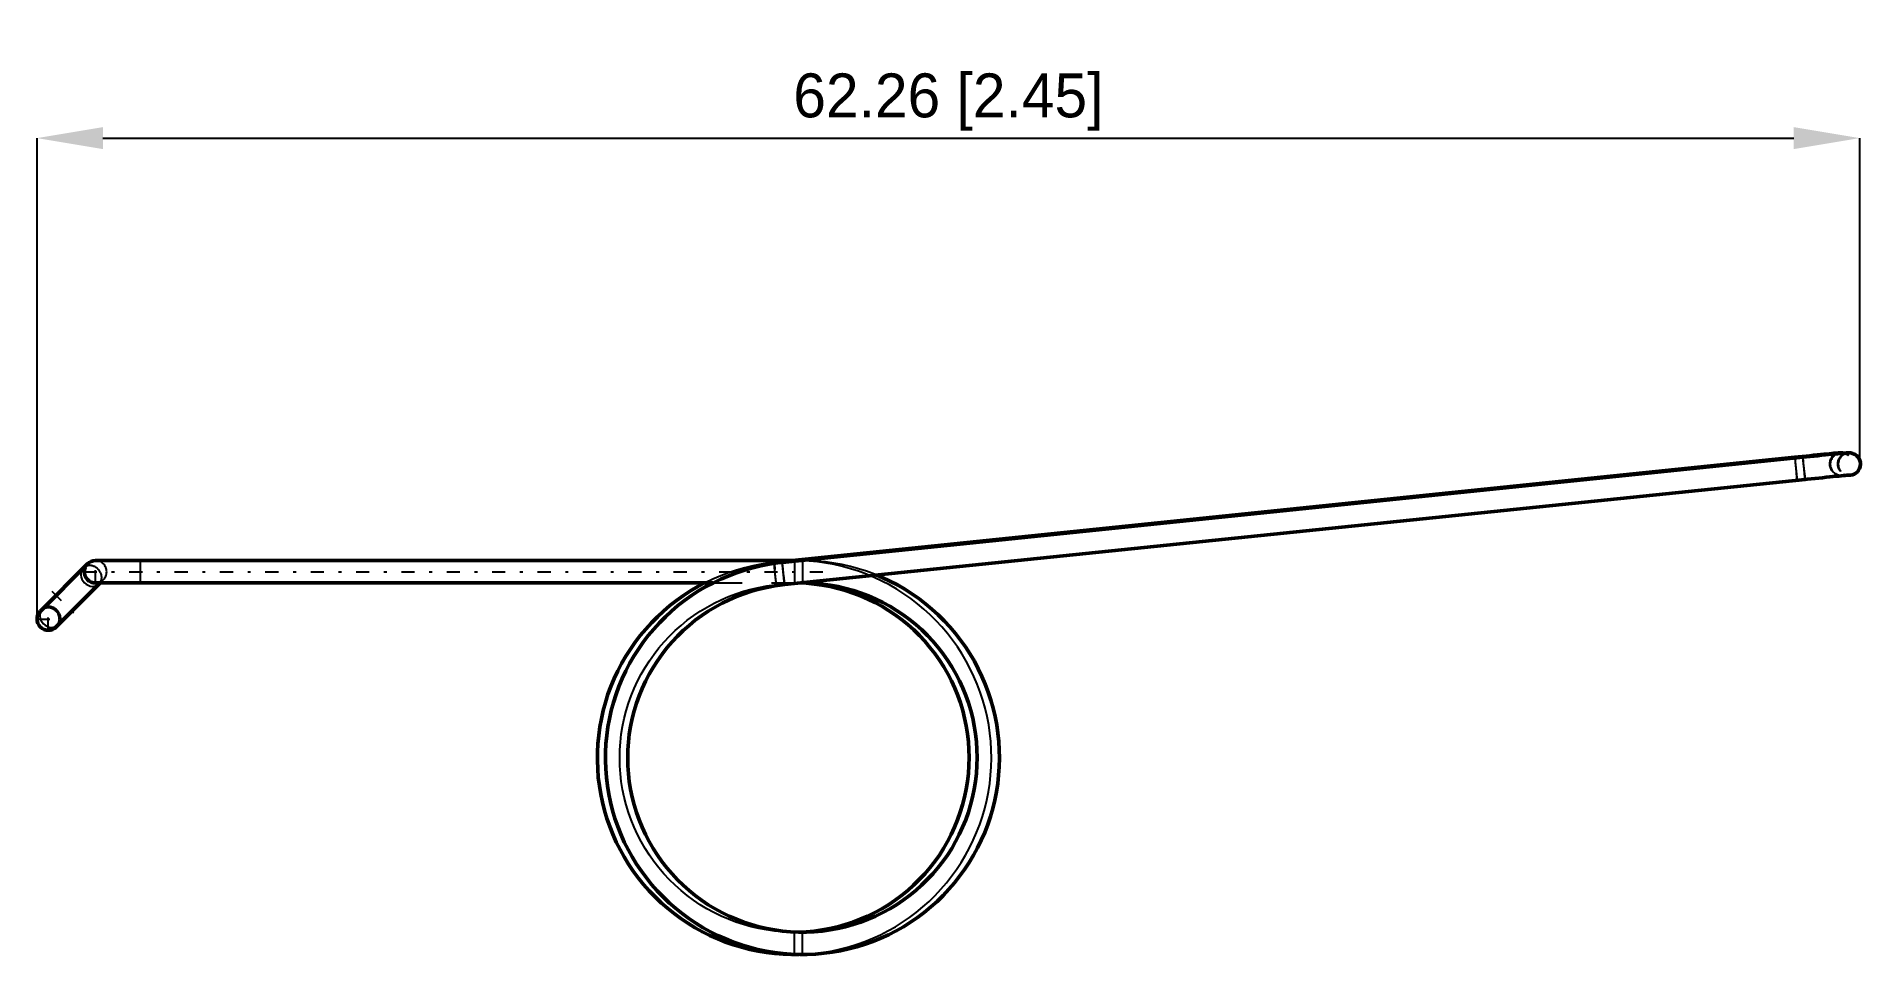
# Model space of a CAD drawing. Header units: millimetres. Extents: x -0.4 to 61.9, y -11.5 to 19.9.
import ezdxf

# ---------------------------------------------------------------- set-up
doc = ezdxf.new("R2010")
doc.units = ezdxf.units.MM
doc.linetypes.add('Center', pattern=[1.5, 0.45, -0.5, 0.05, -0.5])
doc.linetypes.add('Dashed', pattern=[2, 1, -1])
for name, color, linetype, lineweight in [('AM_0', 7, 'Continuous', 50), ('AM_4', 3, 'Continuous', 25), ('AM_5', 3, 'Continuous', 25), ('AM_7', 7, 'Center', 25), ('AM_9', 6, 'Dashed', 25)]:
    doc.layers.add(name, color=color, linetype=linetype, lineweight=lineweight)
doc.dimstyles.new('ISO-25', dxfattribs={"dimtxt": 2.5, "dimasz": 2.5, "dimexe": 1.25, "dimexo": 0.625, "dimtad": 1, "dimtxsty": 'Standard', "dimcen": 2.5, "dimadec": 0, "dimazin": 0, "dimtfac": 1, "dimtmove": 0, "dimatfit": 3, "dimfxl": 1, "dimarcsym": 0})

# ---------------------------------------------------------------- blocks, each defined once
blk = doc.blocks.new('*D1')
at = {"layer": 'AM_5', "color": 0, "lineweight": -2}
for p, q in [((-0.381, 0), (-0.381, 16.426)), ((1.869, 16.426), (59.633, 16.426)), ((61.883, 5.247), (61.883, 16.426))]:
    blk.add_line(p, q, dxfattribs=at)
at = {"layer": 'AM_5', "color": 0}
for points in [[(1.869, 16.801), (1.869, 16.051), (-0.381, 16.426)], [(59.633, 16.051), (59.633, 16.801), (61.883, 16.426)]]:
    blk.add_solid(points, dxfattribs=at)
at = {"layer": 'Defpoints', "color": 0}
for p in [(61.883, 16.426), (61.883, 5.247), (-0.381, 0)]:
    blk.add_point(p, dxfattribs=at)
at = {"layer": 'AM_5', "color": 0, "insert": (30.751, 17.658), "char_height": 1.5, "attachment_point": 5}
blk.add_mtext('62.26 [2.45]', dxfattribs=at)

msp = doc.modelspace()

# ---------------------------------------------------------------- linework, layer by layer
at = {"layer": 'AM_0'}
for p, q in [((61.66, 5.647), (61.634, 5.657)), ((59.938, 5.526), (25.073, 1.933)), ((59.664, 5.526), (25.427, 1.997)), ((25.151, 1.175), (60.017, 4.768)), ((1.347, 1.886), (-0.269, 0.269)), ((25.701, 1.997), (1.616, 1.997)), ((0.269, -0.269), (1.774, 1.235)), ((1.616, 1.235), (22.708, 1.235)), ((25.695, 1.232), (25.898, 1.221)), ((25.74, 1.235), (25.765, 1.235)), ((25.897, -10.679), (25.627, -10.691)), ((25.491, -11.455), (25.64, -11.453))]:
    msp.add_line(p, q, dxfattribs=at)
for points in [[(61.302, 5.673), (61.273, 5.677), (61.25, 5.679), (61.234, 5.679), (61.222, 5.679), (61.212, 5.679), (61.202, 5.678), (61.189, 5.678), (61.157, 5.675), (61.118, 5.671), (61.066, 5.667), (61.003, 5.661), (60.93, 5.654), (60.848, 5.646), (60.756, 5.636), (60.655, 5.626), (60.546, 5.616), (60.431, 5.604), (60.309, 5.592), (60.182, 5.579), (60.051, 5.565), (59.918, 5.552), (59.782, 5.538), (59.664, 5.526)], [(61.634, 5.657), (61.577, 5.672), (61.547, 5.677), (61.524, 5.679), (61.508, 5.679), (61.496, 5.679), (61.486, 5.679), (61.476, 5.678), (61.463, 5.678), (61.431, 5.675), (61.392, 5.671), (61.34, 5.667), (61.277, 5.661), (61.204, 5.654), (61.122, 5.646), (61.03, 5.636), (60.929, 5.626), (60.82, 5.616), (60.705, 5.604), (60.583, 5.592), (60.456, 5.579), (60.325, 5.565), (60.192, 5.552), (60.056, 5.538), (59.938, 5.526)], [(61.331, 5.666), (61.303, 5.672), (61.302, 5.673)], [(60.017, 4.768), (60.088, 4.775), (60.224, 4.789), (60.359, 4.803), (60.49, 4.816), (60.618, 4.829), (60.741, 4.842), (60.858, 4.854), (60.969, 4.865), (61.072, 4.875), (61.166, 4.884), (61.251, 4.893), (61.326, 4.9), (61.39, 4.906), (61.443, 4.911), (61.483, 4.915), (61.508, 4.917), (61.52, 4.918), (61.522, 4.918)], [(25.073, 1.933), (24.918, 1.915), (24.633, 1.872), (24.349, 1.818), (24.068, 1.751), (23.791, 1.673), (23.517, 1.583), (23.247, 1.481), (22.982, 1.367), (22.722, 1.243), (22.467, 1.107), (22.219, 0.961), (21.977, 0.804), (21.742, 0.637), (21.514, 0.46), (21.294, 0.274), (21.083, 0.078), (20.88, -0.127), (20.686, -0.34), (20.501, -0.561), (20.326, -0.79), (20.161, -1.026), (20.007, -1.269), (19.862, -1.518), (19.729, -1.773), (19.607, -2.034), (19.496, -2.3), (19.397, -2.57), (19.309, -2.844), (19.234, -3.122), (19.17, -3.402), (19.118, -3.685), (19.079, -3.971), (19.052, -4.257), (19.037, -4.544), (19.035, -4.832), (19.045, -5.12), (19.067, -5.406), (19.102, -5.692), (19.149, -5.976), (19.208, -6.258), (19.279, -6.537), (19.362, -6.812), (19.457, -7.084), (19.563, -7.351), (19.681, -7.614), (19.81, -7.871), (19.95, -8.123), (20.101, -8.368), (20.262, -8.607), (20.433, -8.839), (20.614, -9.063), (20.804, -9.279), (21.004, -9.487), (21.212, -9.686), (21.429, -9.876), (21.653, -10.057), (21.885, -10.228), (22.125, -10.389), (22.371, -10.539), (22.623, -10.679), (22.881, -10.808), (23.144, -10.925), (23.412, -11.032), (23.685, -11.126), (23.961, -11.209), (24.241, -11.281), (24.523, -11.34), (24.808, -11.387), (25.094, -11.422), (25.382, -11.444), (25.671, -11.454), (25.765, -11.455)], [(25.765, -11.455), (25.922, -11.453), (26.21, -11.44), (26.497, -11.415), (26.783, -11.378), (27.068, -11.328), (27.35, -11.266), (27.628, -11.192), (27.904, -11.106), (28.176, -11.009), (28.443, -10.9), (28.705, -10.78), (28.962, -10.648), (29.213, -10.506), (29.457, -10.353), (29.695, -10.19), (29.926, -10.016), (30.149, -9.833), (30.364, -9.641), (30.57, -9.439), (30.768, -9.229), (30.956, -9.011), (31.135, -8.784), (31.304, -8.551), (31.463, -8.31), (31.611, -8.063), (31.749, -7.809), (31.876, -7.55), (31.991, -7.286), (32.095, -7.017), (32.187, -6.744), (32.268, -6.467), (32.336, -6.187), (32.393, -5.904), (32.437, -5.619), (32.469, -5.332), (32.489, -5.045), (32.496, -4.756), (32.491, -4.468), (32.474, -4.18), (32.444, -3.893), (32.402, -3.608), (32.348, -3.325), (32.282, -3.044), (32.203, -2.767), (32.113, -2.493), (32.012, -2.223), (31.898, -1.958), (31.774, -1.697), (31.638, -1.443), (31.492, -1.194), (31.335, -0.952), (31.168, -0.717), (30.991, -0.49), (30.804, -0.27), (30.609, -0.058), (30.404, 0.145), (30.19, 0.339), (29.969, 0.524), (29.74, 0.7), (29.503, 0.865), (29.26, 1.02), (29.01, 1.164), (28.754, 1.298), (28.493, 1.42), (28.304, 1.501)], [(22.433, 1.236), (22.193, 1.107), (21.945, 0.961), (21.703, 0.804), (21.468, 0.637), (21.24, 0.46), (21.02, 0.274), (20.809, 0.078), (20.606, -0.127), (20.412, -0.34), (20.227, -0.561), (20.052, -0.79), (19.887, -1.026), (19.733, -1.269), (19.588, -1.518), (19.455, -1.773), (19.333, -2.034), (19.222, -2.3), (19.123, -2.57), (19.035, -2.844), (18.96, -3.122), (18.896, -3.402), (18.844, -3.685), (18.805, -3.971), (18.778, -4.257), (18.763, -4.544), (18.761, -4.832), (18.771, -5.12), (18.793, -5.406), (18.828, -5.692), (18.875, -5.976), (18.934, -6.258), (19.005, -6.537), (19.088, -6.812), (19.183, -7.084), (19.289, -7.351), (19.407, -7.614), (19.536, -7.871), (19.676, -8.123), (19.827, -8.368), (19.988, -8.607), (20.159, -8.839), (20.34, -9.063), (20.53, -9.279), (20.73, -9.487), (20.938, -9.686), (21.155, -9.876), (21.379, -10.057), (21.611, -10.228), (21.851, -10.389), (22.097, -10.539), (22.349, -10.679), (22.607, -10.808), (22.87, -10.925), (23.138, -11.032), (23.411, -11.126), (23.687, -11.209), (23.967, -11.281), (24.249, -11.34), (24.534, -11.387), (24.82, -11.422), (25.108, -11.444), (25.372, -11.454)], [(25.765, -10.693), (25.627, -10.691), (25.355, -10.679), (25.085, -10.654), (24.815, -10.617), (24.548, -10.568), (24.284, -10.507), (24.022, -10.434), (23.764, -10.349), (23.51, -10.252), (23.261, -10.144), (23.017, -10.025), (22.779, -9.895), (22.547, -9.754), (22.321, -9.603), (22.103, -9.441), (21.892, -9.27), (21.69, -9.09), (21.495, -8.901), (21.31, -8.703), (21.134, -8.496), (20.967, -8.283), (20.811, -8.061), (20.664, -7.833), (20.528, -7.598), (20.403, -7.358), (20.29, -7.112), (20.187, -6.861), (20.096, -6.606), (20.017, -6.347), (19.95, -6.084), (19.895, -5.819), (19.852, -5.552), (19.821, -5.283), (19.802, -5.012), (19.796, -4.742), (19.803, -4.471), (19.821, -4.201), (19.852, -3.931), (19.895, -3.664), (19.951, -3.399), (20.018, -3.136), (20.097, -2.877), (20.189, -2.622), (20.291, -2.371), (20.405, -2.126), (20.53, -1.885), (20.666, -1.651), (20.813, -1.422), (20.969, -1.201), (21.136, -0.987), (21.312, -0.781), (21.498, -0.583), (21.692, -0.394), (21.895, -0.214), (22.106, -0.043), (22.324, 0.118), (22.55, 0.269), (22.782, 0.41), (23.021, 0.54), (23.265, 0.659), (23.514, 0.767), (23.768, 0.863), (24.026, 0.948), (24.288, 1.021), (24.552, 1.082), (24.819, 1.131), (25.074, 1.166), (25.151, 1.175)], [(25.765, 1.235), (25.904, 1.234), (26.175, 1.221), (26.446, 1.196), (26.715, 1.159), (26.982, 1.11), (27.247, 1.049), (27.509, 0.975), (27.767, 0.89), (28.021, 0.793), (28.27, 0.685), (28.514, 0.565), (28.752, 0.435), (28.984, 0.294), (29.21, 0.142), (29.428, -0.019), (29.639, -0.191), (29.841, -0.372), (30.036, -0.562), (30.221, -0.76), (30.397, -0.967), (30.564, -1.181), (30.72, -1.403), (30.867, -1.632), (31.002, -1.867), (31.127, -2.108), (31.241, -2.355), (31.344, -2.606), (31.434, -2.862), (31.514, -3.122), (31.581, -3.385), (31.636, -3.651), (31.679, -3.919), (31.71, -4.189), (31.728, -4.46), (31.734, -4.731), (31.728, -5.003), (31.709, -5.274), (31.678, -5.543), (31.635, -5.811), (31.58, -6.077), (31.512, -6.34), (31.433, -6.6), (31.342, -6.856), (31.239, -7.107), (31.125, -7.354), (31, -7.595), (30.864, -7.83), (30.718, -8.058), (30.561, -8.28), (30.394, -8.494), (30.218, -8.701), (30.032, -8.899), (29.838, -9.089), (29.635, -9.27), (29.424, -9.441), (29.206, -9.603), (28.98, -9.754), (28.748, -9.895), (28.51, -10.025), (28.265, -10.145), (28.016, -10.253), (27.762, -10.349), (27.504, -10.434), (27.242, -10.507), (26.978, -10.569), (26.71, -10.618), (26.441, -10.655), (26.171, -10.679), (25.899, -10.692), (25.765, -10.693)], [(25.898, 1.221), (25.901, 1.221), (26.172, 1.196), (26.441, 1.159), (26.708, 1.11), (26.973, 1.049), (27.235, 0.975), (27.493, 0.89), (27.747, 0.793), (27.996, 0.685), (28.24, 0.565), (28.478, 0.435), (28.71, 0.294), (28.936, 0.142), (29.154, -0.019), (29.365, -0.191), (29.567, -0.372), (29.762, -0.562), (29.947, -0.76), (30.123, -0.967), (30.29, -1.181), (30.446, -1.403), (30.593, -1.632), (30.728, -1.867), (30.853, -2.108), (30.967, -2.355), (31.07, -2.606), (31.16, -2.862), (31.24, -3.122), (31.307, -3.385), (31.362, -3.651), (31.405, -3.919), (31.436, -4.189), (31.454, -4.46), (31.46, -4.731), (31.454, -5.003), (31.435, -5.274), (31.404, -5.543), (31.361, -5.811), (31.306, -6.077), (31.238, -6.34), (31.159, -6.6), (31.068, -6.856), (30.965, -7.107), (30.851, -7.354), (30.726, -7.595), (30.59, -7.83), (30.444, -8.058), (30.287, -8.28), (30.12, -8.494), (29.944, -8.701), (29.758, -8.899), (29.564, -9.089), (29.361, -9.27), (29.15, -9.441), (28.932, -9.603), (28.706, -9.754), (28.474, -9.895), (28.236, -10.025), (27.991, -10.145), (27.742, -10.253), (27.488, -10.349), (27.23, -10.434), (26.968, -10.507), (26.704, -10.569), (26.436, -10.618), (26.167, -10.655), (25.897, -10.679)], [(25.397, -11.454), (25.397, -11.454), (25.491, -11.455)]]:
    msp.add_lwpolyline(points, dxfattribs=at)
for centre, start, end in [((1.616, 1.616), 90, 270), ((0, 0), 135, 315)]:
    msp.add_arc(centre, 0.381, start, end, dxfattribs=at)
msp.add_ellipse((61.531, 5.289), major_axis=(-0.129, -0.358), ratio=0.99996, start_param=0.249026, end_param=3.141593, dxfattribs=at)
at = {"layer": 'AM_4'}
for p, q in [((3.14, 1.997), (3.14, 1.235)), ((25.765, 1.238), (25.765, 1.235)), ((25.765, -11.455), (25.765, -10.693))]:
    msp.add_line(p, q, dxfattribs=at)
for centre, major_axis, ratio, start_param, end_param in [((61.231, 5.298), (-0.129, -0.358), 0.99996, 3.206834, 3.896829), ((61.505, 5.298), (-0.129, -0.358), 0.99996, 0.394699, 3.147003), ((59.704, 5.147), (0.039, -0.379), 0.008036, 2.7552, 3.14116), ((59.978, 5.147), (0.039, -0.379), 0.008036, 3.141027, 6.283627), ((25.112, 1.554), (0.039, -0.379), 0.008036, 3.141593, 6.283185), ((1.472, 1.472), (0.269, -0.269), 0.866025, 3.141593, 6.283185), ((0.072, 0.072), (0.269, -0.269), 0.866025, 3.141593, 6.283185)]:
    msp.add_ellipse(centre, major_axis=major_axis, ratio=ratio, start_param=start_param, end_param=end_param, dxfattribs=at)
at = {"layer": 'AM_7'}
for p, q in [((1.616, 1.216), (1.616, 2.016)), ((3.14, 2.035), (3.14, 1.197)), ((1.216, 1.616), (26.897, 1.616)), ((0.12, 0.958), (0.958, 0.12)), ((0.12, 0.958), (0.958, 0.12)), ((0, -0.4), (0, 0.4)), ((-0.4, 0), (0.4, 0))]:
    msp.add_line(p, q, dxfattribs=at)
at = {"layer": 'AM_9'}
for p, q in [((61.36, 5.657), (61.331, 5.666)), ((61.386, 5.647), (61.36, 5.657)), ((24.877, 1.175), (61.228, 4.916)), ((61.118, 4.934), (61.102, 4.94)), ((61.102, 4.94), (61.128, 4.931)), ((61.228, 4.916), (61.248, 4.918)), ((61.376, 4.94), (61.402, 4.931)), ((25.427, 1.997), (24.799, 1.933)), ((25.673, 1.995), (25.491, 1.997)), ((25.491, 1.997), (25.491, 1.235)), ((25.854, 1.988), (25.673, 1.995)), ((25.765, 1.997), (25.701, 1.997)), ((25.765, 1.997), (25.765, 1.238)), ((1.774, 1.235), (1.886, 1.347)), ((22.708, 1.235), (25.74, 1.235)), ((25.491, -10.693), (25.353, -10.691)), ((25.627, -10.691), (25.491, -10.693)), ((25.491, -11.455), (25.491, -10.693))]:
    msp.add_line(p, q, dxfattribs=at)
for points in [[(61.522, 4.918), (61.522, 4.918), (61.519, 4.918), (61.511, 4.917), (61.5, 4.917), (61.482, 4.918), (61.455, 4.921), (61.416, 4.928), (61.376, 4.94)], [(24.799, 1.933), (24.644, 1.915), (24.359, 1.872), (24.075, 1.818), (23.794, 1.751), (23.517, 1.673), (23.243, 1.583), (22.973, 1.481), (22.708, 1.367), (22.448, 1.243), (22.433, 1.236)], [(28.304, 1.501), (28.227, 1.531), (27.956, 1.631), (27.681, 1.719), (27.403, 1.795), (27.122, 1.859), (26.838, 1.911), (26.552, 1.951), (26.265, 1.979), (25.977, 1.994), (25.765, 1.997)], [(28.084, 1.478), (27.953, 1.531), (27.682, 1.631), (27.407, 1.719), (27.129, 1.795), (26.848, 1.859), (26.564, 1.911), (26.278, 1.951), (25.991, 1.979), (25.854, 1.988)], [(25.936, -11.44), (25.936, -11.44), (26.223, -11.415), (26.509, -11.378), (26.794, -11.328), (27.076, -11.266), (27.354, -11.192), (27.63, -11.106), (27.902, -11.009), (28.169, -10.9), (28.431, -10.78), (28.688, -10.648), (28.939, -10.506), (29.183, -10.353), (29.421, -10.19), (29.652, -10.016), (29.875, -9.833), (30.09, -9.641), (30.296, -9.439), (30.494, -9.229), (30.682, -9.011), (30.861, -8.784), (31.03, -8.551), (31.189, -8.31), (31.337, -8.063), (31.475, -7.809), (31.602, -7.55), (31.717, -7.286), (31.821, -7.017), (31.913, -6.744), (31.994, -6.467), (32.062, -6.187), (32.119, -5.904), (32.163, -5.619), (32.195, -5.332), (32.215, -5.045), (32.222, -4.756), (32.217, -4.468), (32.2, -4.18), (32.17, -3.893), (32.128, -3.608), (32.074, -3.325), (32.008, -3.044), (31.929, -2.767), (31.839, -2.493), (31.738, -2.223), (31.624, -1.958), (31.5, -1.697), (31.364, -1.443), (31.218, -1.194), (31.061, -0.952), (30.894, -0.717), (30.717, -0.49), (30.53, -0.27), (30.335, -0.058), (30.13, 0.145), (29.916, 0.339), (29.695, 0.524), (29.466, 0.7), (29.229, 0.865), (28.986, 1.02), (28.736, 1.164), (28.48, 1.298), (28.219, 1.42), (28.084, 1.478)], [(25.353, -10.691), (25.081, -10.679), (24.811, -10.654), (24.541, -10.617), (24.274, -10.568), (24.01, -10.507), (23.748, -10.434), (23.49, -10.349), (23.236, -10.252), (22.987, -10.144), (22.743, -10.025), (22.505, -9.895), (22.273, -9.754), (22.047, -9.603), (21.829, -9.441), (21.618, -9.27), (21.416, -9.09), (21.221, -8.901), (21.036, -8.703), (20.86, -8.496), (20.693, -8.283), (20.537, -8.061), (20.39, -7.833), (20.254, -7.598), (20.129, -7.358), (20.016, -7.112), (19.913, -6.861), (19.822, -6.606), (19.743, -6.347), (19.676, -6.084), (19.621, -5.819), (19.578, -5.552), (19.547, -5.283), (19.528, -5.012), (19.522, -4.742), (19.529, -4.471), (19.547, -4.201), (19.578, -3.931), (19.621, -3.664), (19.677, -3.399), (19.744, -3.136), (19.823, -2.877), (19.915, -2.622), (20.017, -2.371), (20.131, -2.126), (20.256, -1.885), (20.392, -1.651), (20.539, -1.422), (20.695, -1.201), (20.862, -0.987), (21.038, -0.781), (21.224, -0.583), (21.418, -0.394), (21.621, -0.214), (21.832, -0.043), (22.05, 0.118), (22.276, 0.269), (22.508, 0.41), (22.747, 0.54), (22.991, 0.659), (23.24, 0.767), (23.494, 0.863), (23.752, 0.948), (24.014, 1.021), (24.278, 1.082), (24.545, 1.131), (24.8, 1.166), (24.877, 1.175)], [(25.491, 1.235), (25.63, 1.234), (25.695, 1.232)], [(25.64, -11.453), (25.648, -11.453), (25.915, -11.442)]]:
    msp.add_lwpolyline(points, dxfattribs=at)
for centre, start, end in [((1.616, 1.616), 270, 90), ((0, 0), 315, 135)]:
    msp.add_arc(centre, 0.381, start, end, dxfattribs=at)
for centre, major_axis, ratio, start_param, end_param in [((61.231, 5.298), (-0.129, -0.358), 0.99996, 3.896829, 9.49002), ((61.257, 5.289), (-0.129, -0.358), 0.99996, 3.787272, 9.640713), ((61.505, 5.298), (-0.129, -0.358), 0.99996, 3.147003, 6.677884), ((61.531, 5.289), (-0.129, -0.358), 0.99996, 3.141593, 6.532212), ((59.704, 5.147), (0.039, -0.379), 0.008036, 3.14116, 9.038385), ((59.978, 5.147), (0.039, -0.379), 0.008036, 0.000442, 3.141027), ((25.112, 1.554), (0.039, -0.379), 0.008036, 0, 3.141593), ((1.472, 1.472), (0.269, -0.269), 0.866025, 6.283185, 9.424778), ((0.072, 0.072), (0.269, -0.269), 0.866025, 6.283185, 9.424778)]:
    msp.add_ellipse(centre, major_axis=major_axis, ratio=ratio, start_param=start_param, end_param=end_param, dxfattribs=at)
msp.add_ellipse((24.838, 1.554), major_axis=(0.039, -0.379), ratio=0.008036, dxfattribs=at)

# ---------------------------------------------------------------- dimensions: what is measured, and where the dimension line sits
at = {"layer": 'AM_5'}
dim = msp.add_linear_dim(base=(61.883, 16.426), p1=(-0.381, 0), p2=(61.883, 5.247), text='62.26 [2.45]', dimstyle='ISO-25', override={"dimtxt": 1.5, "dimasz": 2.25, "dimexe": 0, "dimexo": 0, "dimgap": 0.45}, dxfattribs=at)
dim.commit()
dim.dimension.update_dxf_attribs({"geometry": '*D1', "text_midpoint": (30.751, 16.426), "dimtype": 160})

doc.saveas('drawing.dxf')
